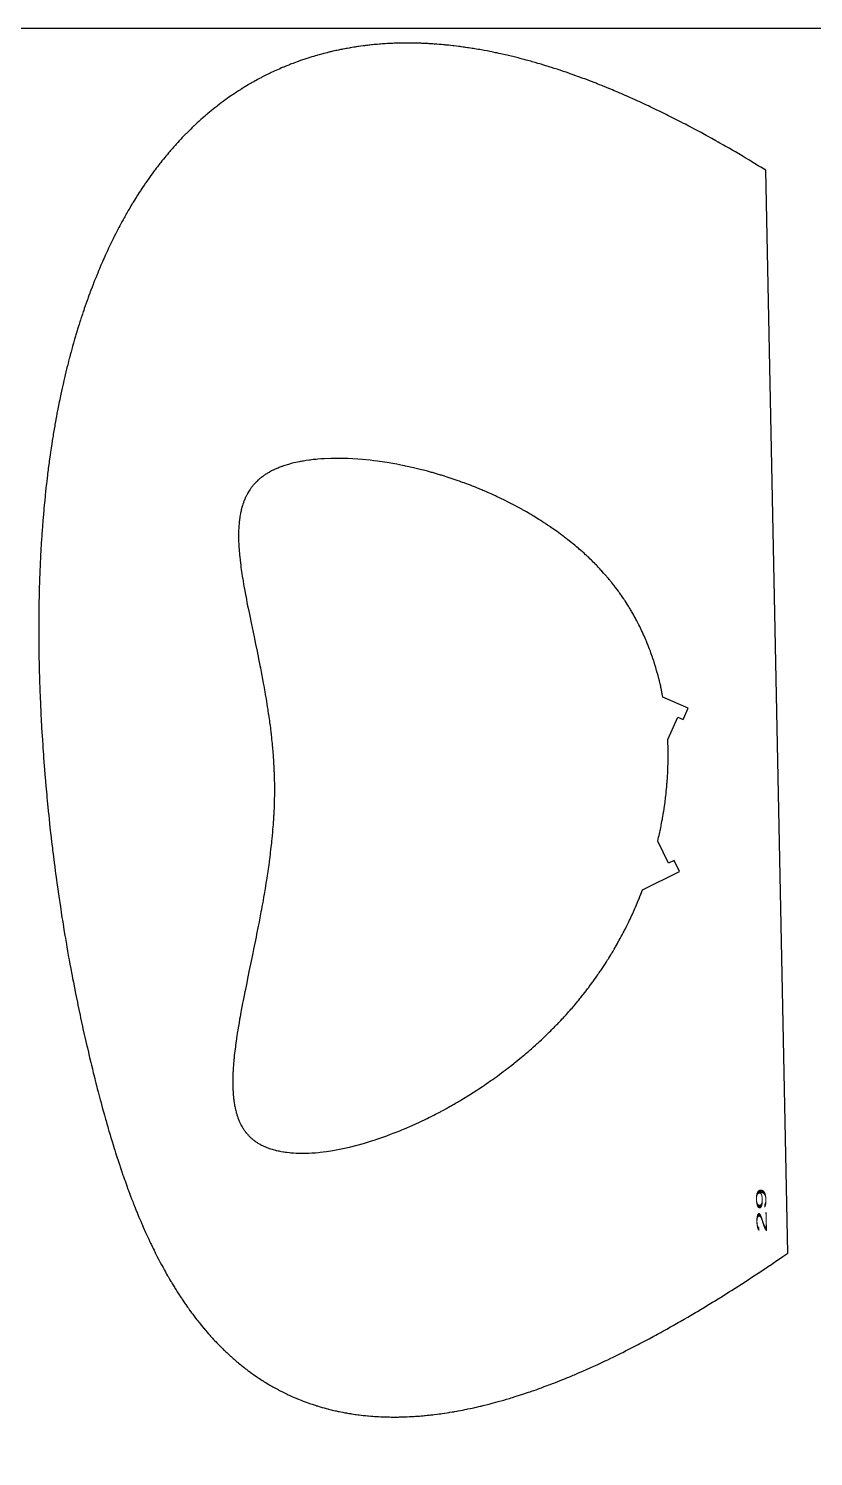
# Model space of a CAD drawing. Header units: metres. Extents: x -17 to 108, y -1 to 249.
# Drawn here: x 22.6 to 61, y 179.5 to 249.3 of the extents above; entities that cross this region are included whole.
import ezdxf

# ---------------------------------------------------------------- set-up
doc = ezdxf.new("R2010")
doc.units = ezdxf.units.M
doc.header["$MEASUREMENT"] = 0
doc.layers.add('1', color=7, linetype='Continuous', lineweight=0)
doc.styles.add('Style-ENGINEERING', font='ENGINEERING.shx')

msp = doc.modelspace()

# ---------------------------------------------------------------- linework, layer by layer
at = {"flags": 128}
for points in [[(108.224052, -0.654702), (108.224052, 249.345298), (-16.775948, 249.345298), (-16.775948, -0.654702), (108.224052, -0.654702)], [(58.657218, 242.414479), (58.494466, 242.515054), (58.413007, 242.565159), (58.290713, 242.640087), (58.107034, 242.751959), (57.923065, 242.863201), (57.830972, 242.918583), (57.646565, 243.028866), (57.55425, 243.083765), (57.415638, 243.165809), (57.251138, 243.262568), (57.168798, 243.310751), (57.045175, 243.382779), (56.859484, 243.490261), (56.673482, 243.597064), (56.580364, 243.650208), (56.414624, 243.744261), (56.331659, 243.79108), (56.207093, 243.86105), (56.019973, 243.965413), (55.832525, 244.06906), (55.738677, 244.120613), (55.571629, 244.211811), (55.488006, 244.257192), (55.362444, 244.324989), (55.173816, 244.426059), (54.98484, 244.526373), (54.890221, 244.576243), (54.72179, 244.664422), (54.637469, 244.708281), (54.510854, 244.773779), (54.320628, 244.871362), (54.130034, 244.968142), (54.034597, 245.016228), (53.864699, 245.101206), (53.779638, 245.143449), (53.651904, 245.206505), (53.523999, 245.269186), (53.459981, 245.300384), (53.331814, 245.362496), (53.267665, 245.393408), (53.171359, 245.439595), (52.9999, 245.521166), (52.914051, 245.561689), (52.785125, 245.622144), (52.656016, 245.682198), (52.591392, 245.712074), (52.462005, 245.771521), (52.397241, 245.801091), (52.300006, 245.845252), (52.12688, 245.923183), (52.040188, 245.961868), (51.909989, 246.019543), (51.779593, 246.076788), (51.71432, 246.105249), (51.583626, 246.161842), (51.518203, 246.189975), (51.419974, 246.231966), (51.24506, 246.305996), (51.157465, 246.34271), (51.025899, 246.397401), (50.894121, 246.45163), (50.828152, 246.478571), (50.696053, 246.532099), (50.629923, 246.558686), (50.530624, 246.598343), (50.412776, 246.644993), (50.353787, 246.668175), (50.265219, 246.702766), (50.13218, 246.754243), (49.998913, 246.805222), (49.932193, 246.830523), (49.798579, 246.880744), (49.731683, 246.905662), (49.63123, 246.942798), (49.512, 246.986433), (49.452314, 247.008094), (49.362695, 247.040391), (49.228063, 247.08839), (49.093183, 247.135849), (49.02565, 247.159374), (48.890393, 247.206011), (48.822669, 247.229121), (48.720963, 247.263523), (48.600233, 247.303883), (48.539791, 247.323894), (48.449029, 247.353697), (48.312665, 247.397917), (48.176032, 247.441548), (48.107613, 247.463141), (47.970568, 247.505874), (47.901941, 247.527013), (47.798869, 247.558435), (47.672676, 247.596366), (47.60949, 247.615135), (47.514596, 247.643039), (47.371996, 247.684331), (47.229081, 247.724936), (47.157504, 247.744978), (47.014108, 247.784534), (46.942288, 247.804046), (46.834403, 247.832977), (46.819677, 247.836891), (46.699404, 247.868537), (46.639239, 247.884153), (46.548956, 247.907317), (46.413452, 247.941473), (46.277851, 247.974914), (46.210013, 247.991364), (46.074265, 248.02372), (46.006353, 248.039624), (45.904439, 248.063133), (45.768464, 248.09383), (45.700439, 248.108898), (45.598353, 248.131147), (45.496209, 248.152969), (45.445115, 248.163719), (45.320035, 248.189568), (45.257462, 248.202248), (45.16356, 248.220962), (45.022613, 248.248335), (44.88155, 248.274864), (44.810976, 248.287809), (44.669739, 248.313055), (44.599076, 248.325354), (44.493027, 248.343392), (44.367251, 248.364132), (44.304328, 248.374239), (44.209898, 248.389068), (44.115413, 248.403499), (44.068151, 248.410563), (43.973584, 248.424389), (43.92628, 248.431149), (43.855298, 248.441098), (43.760606, 248.454003), (43.713239, 248.460301), (43.642162, 248.469553), (43.535486, 248.482989), (43.408962, 248.498223), (43.345661, 248.505557), (43.250662, 248.516201), (43.155604, 248.526414), (43.108052, 248.531357), (43.012905, 248.540916), (42.96531, 248.545531), (42.893887, 248.552246), (42.798605, 248.560811), (42.750941, 248.564926), (42.679417, 248.570887), (42.572065, 248.579352), (42.444731, 248.588637), (42.381023, 248.592973), (42.285408, 248.599091), (42.189729, 248.604741), (42.141866, 248.607389), (42.046091, 248.612331), (41.998179, 248.614624), (41.926281, 248.617837), (41.830359, 248.6217), (41.782374, 248.62345), (41.710364, 248.625846), (41.60228, 248.628922), (41.476074, 248.631718), (41.412927, 248.632793), (41.318151, 248.633999), (41.223307, 248.634713), (41.17586, 248.634884), (41.080915, 248.634852), (41.033416, 248.634648), (40.962135, 248.634106), (40.946856, 248.633953), (40.842296, 248.632551), (40.790062, 248.63162), (40.711769, 248.629933), (40.594459, 248.626752), (40.477305, 248.622785), (40.418787, 248.620507), (40.30187, 248.615357), (40.24347, 248.612485), (40.155945, 248.607805), (40.039384, 248.600867), (39.981164, 248.597099), (39.893908, 248.591071), (39.806742, 248.584591), (39.763192, 248.581181), (39.647172, 248.571534), (39.589222, 248.566407), (39.502374, 248.558336), (39.415616, 248.549808), (39.372272, 248.545372), (39.285652, 248.536156), (39.242376, 248.531375), (39.177506, 248.523987), (39.082973, 248.512744), (39.035748, 248.506915), (38.964963, 248.497911), (38.858902, 248.483819), (38.752982, 248.46902), (38.700075, 248.461356), (38.700075, 248.461356), (38.61654, 248.448882), (38.574806, 248.442479), (38.512247, 248.432667), (38.418502, 248.417478), (38.324869, 248.401724), (38.278095, 248.393635), (38.184632, 248.377031), (38.137943, 248.368515), (38.067963, 248.355475), (37.974756, 248.337588), (37.928195, 248.328429), (37.858408, 248.314423), (37.753847, 248.292806), (37.671335, 248.275211), (37.630113, 248.266241), (37.568323, 248.252573), (37.475734, 248.231586), (37.383262, 248.210015), (37.337069, 248.199011), (37.244772, 248.176563), (37.198667, 248.165118), (37.129565, 248.147675), (37.037533, 248.1239), (36.991561, 248.111791), (36.922658, 248.093349), (36.81943, 248.065057), (36.737973, 248.042168), (36.69728, 248.030546), (36.636286, 248.01289), (36.544894, 247.985904), (36.453622, 247.958313), (36.408032, 247.94429), (36.316943, 247.915786), (36.271444, 247.901304), (36.203253, 247.879295), (36.112439, 247.849411), (36.067078, 247.834238), (35.999094, 247.811188), (35.897249, 247.775958), (35.789917, 247.737915), (35.736317, 247.718562), (35.656, 247.689116), (35.575783, 247.659169), (35.535712, 247.644007), (35.455646, 247.613305), (35.415651, 247.597764), (35.355706, 247.574214), (35.275868, 247.542369), (35.235988, 247.526254), (35.176215, 247.501842), (35.086665, 247.464682), (35.072538, 247.458755), (35.012993, 247.433579), (34.973387, 247.416657), (34.894389, 247.382485), (34.854997, 247.365235), (34.77643, 247.330407), (34.698148, 247.295144), (34.646119, 247.271393), (34.611503, 247.255451), (34.54244, 247.223312), (34.469081, 247.18868), (34.420316, 247.165377), (34.323126, 247.118254), (34.2747, 247.094434), (34.178187, 247.046278), (34.082124, 246.997436), (34.018331, 246.964495), (33.975914, 246.942365), (33.891344, 246.8977), (33.836037, 246.868095), (33.799251, 246.84823), (33.72588, 246.808191), (33.689296, 246.788018), (33.61633, 246.747362), (33.543633, 246.706295), (33.495318, 246.67869), (33.399046, 246.622932), (33.363067, 246.601835), (33.291311, 246.559336), (33.219822, 246.516427), (33.172311, 246.487595), (33.077646, 246.429388), (33.006959, 246.385258), (32.959982, 246.355612), (32.866383, 246.29578), (32.819761, 246.265593), (32.726871, 246.204681), (32.634451, 246.143049), (32.5731, 246.101563), (32.532315, 246.073729), (32.451024, 246.017636), (32.382874, 245.969975), (32.337587, 245.937979), (32.247362, 245.873455), (32.202424, 245.840927), (32.112895, 245.77534), (32.023831, 245.709046), (31.964711, 245.664458), (31.925413, 245.634559), (31.847089, 245.574344), (31.803192, 245.540228), (31.715743, 245.471471), (31.628754, 245.402012), (31.571016, 245.355317), (31.532638, 245.324015), (31.456152, 245.260997), (31.370537, 245.189443), (31.313715, 245.141354), (31.275945, 245.109123), (31.200676, 245.044249), (31.144461, 244.995234), (31.107096, 244.962387), (31.032634, 244.896282), (30.995538, 244.863025), (30.921613, 244.796101), (30.848046, 244.728634), (30.799199, 244.683354), (30.766722, 244.653033), (30.701979, 244.592069), (30.690872, 244.58154), (30.639192, 244.532282), (30.604885, 244.499335), (30.536618, 244.433181), (30.502658, 244.399975), (30.435082, 244.333309), (30.367962, 244.266303), (30.323466, 244.221446), (30.293914, 244.191459), (30.235074, 244.131287), (30.197434, 244.092468), (30.122588, 244.014506), (30.048316, 243.936118), (29.999118, 243.883624), (29.966459, 243.848524), (29.901475, 243.778076), (29.828897, 243.69843), (29.780821, 243.645102), (29.748906, 243.609449), (29.685404, 243.537901), (29.638061, 243.484029), (29.606633, 243.448014), (29.5441, 243.375746), (29.512993, 243.339493), (29.451097, 243.266751), (29.389622, 243.193696), (29.348871, 243.14482), (29.321807, 243.11216), (29.267924, 243.046656), (29.200195, 242.963406), (29.155331, 242.907692), (29.125549, 242.870455), (29.066289, 242.795754), (29.022109, 242.739532), (28.992782, 242.701957), (28.934426, 242.626584), (28.905398, 242.588787), (28.847638, 242.512972), (28.790272, 242.436865), (28.752245, 242.385964), (28.676711, 242.283779), (28.645051, 242.240517), (28.582095, 242.153721), (28.519623, 242.066565), (28.478242, 242.008263), (28.450773, 241.969308), (28.396117, 241.891186), (28.335076, 241.802968), (28.294644, 241.743961), (28.267805, 241.704537), (28.214403, 241.625484), (28.174592, 241.566016), (28.148166, 241.526285), (28.095585, 241.446622), (28.069431, 241.406689), (28.017392, 241.326624), (27.965711, 241.246292), (27.931455, 241.192591), (27.863414, 241.084838), (27.834897, 241.03924), (27.778194, 240.947798), (27.721932, 240.856029), (27.684666, 240.79467), (27.65993, 240.753684), (27.610715, 240.671521), (27.54806, 240.565719), (27.5066, 240.494954), (27.479097, 240.447676), (27.424417, 240.352877), (27.383691, 240.281566), (27.356676, 240.233925), (27.302967, 240.138405), (27.276272, 240.090525), (27.223202, 239.994529), (27.170554, 239.898218), (27.135688, 239.833837), (27.112547, 239.79084), (27.066512, 239.704662), (27.066512, 239.704662), (27.059359, 239.691194), (27.016634, 239.610315), (26.988338, 239.556333), (26.932191, 239.448222), (26.904339, 239.394094), (26.849071, 239.285691), (26.79438, 239.177097), (26.758237, 239.104595), (26.734282, 239.056214), (26.686704, 238.959342), (26.639566, 238.862324), (26.608383, 238.797565), (26.546593, 238.667856), (26.515984, 238.602907), (26.455331, 238.47282), (26.395422, 238.342487), (26.355892, 238.255462), (26.329719, 238.197386), (26.277801, 238.081092), (26.256068, 238.031974), (26.212901, 237.933638), (26.170132, 237.835171), (26.141838, 237.769453), (26.085769, 237.637846), (26.064921, 237.588434), (26.023512, 237.489516), (25.982485, 237.39047), (25.955345, 237.32437), (25.901568, 237.192002), (25.861673, 237.092581), (25.835283, 237.026232), (25.782997, 236.89337), (25.757099, 236.826857), (25.70579, 236.693671), (25.655126, 236.56027), (25.621705, 236.471219), (25.599581, 236.411799), (25.555708, 236.292836), (25.519076, 236.192332), (25.494849, 236.125265), (25.44686, 235.990977), (25.423097, 235.923757), (25.37603, 235.789163), (25.32957, 235.654368), (25.298932, 235.564393), (25.278655, 235.504361), (25.238454, 235.384179), (25.204898, 235.282655), (25.182712, 235.214911), (25.138779, 235.079277), (25.117031, 235.011388), (25.073969, 234.875466), (25.031482, 234.739352), (25.003474, 234.648505), (24.984942, 234.587894), (24.948212, 234.46656), (24.917567, 234.364071), (24.89731, 234.295687), (24.857214, 234.15878), (24.837372, 234.090259), (24.7981, 233.953079), (24.759372, 233.815718), (24.733854, 233.724045), (24.716975, 233.662885), (24.683533, 233.540461), (24.64181, 233.385318), (24.614366, 233.281767), (24.596233, 233.212678), (24.56036, 233.07437), (24.533795, 232.970527), (24.516247, 232.901244), (24.481534, 232.762552), (24.46437, 232.693142), (24.430421, 232.554196), (24.396976, 232.415083), (24.374958, 232.322248), (24.360402, 232.260318), (24.331584, 232.13636), (24.307571, 232.03167), (24.291716, 231.961825), (24.260372, 231.822015), (24.244881, 231.75205), (24.214263, 231.611999), (24.184125, 231.471789), (24.164298, 231.378227), (24.125275, 231.190895), (24.106376, 231.09859), (24.069182, 230.913781), (24.032789, 230.728706), (24.008969, 230.605176), (23.993284, 230.522759), (23.962383, 230.357769), (23.956863, 230.327917), (23.935592, 230.211798), (23.921586, 230.134363), (23.893994, 229.979441), (23.880405, 229.901953), (23.853641, 229.746926), (23.827424, 229.591829), (23.810247, 229.488392), (23.798929, 229.419418), (23.77661, 229.281428), (23.762486, 229.192692), (23.734755, 229.015154), (23.707711, 228.837528), (23.690059, 228.719063), (23.678459, 228.640064), (23.655656, 228.482017), (23.630632, 228.304134), (23.614318, 228.185498), (23.603603, 228.106387), (23.582561, 227.948115), (23.567115, 227.829368), (23.556977, 227.750184), (23.53708, 227.591766), (23.52732, 227.512533), (23.508174, 227.354019), (23.489522, 227.195443), (23.47736, 227.089691), (23.453685, 226.878103), (23.432003, 226.677159), (23.417973, 226.543143), (23.408806, 226.453775), (23.39092, 226.274981), (23.377892, 226.140837), (23.369389, 226.051384), (23.352821, 225.872422), (23.344754, 225.782913), (23.329049, 225.603841), (23.313913, 225.424696), (23.304135, 225.305225), (23.297754, 225.225561), (23.285322, 225.06619), (23.280717, 225.005665), (23.264367, 224.783738), (23.253935, 224.635787), (23.247185, 224.537153), (23.234177, 224.339887), (23.224845, 224.191938), (23.218825, 224.093305), (23.207262, 223.89604), (23.201718, 223.797409), (23.191099, 223.600145), (23.181101, 223.402883), (23.174777, 223.271375), (23.170711, 223.183703), (23.162938, 223.00836), (23.158403, 222.900763), (23.149863, 222.68557), (23.142025, 222.470378), (23.137185, 222.326917), (23.134128, 222.231277), (23.128419, 222.039997), (23.125443, 221.932402), (23.119996, 221.717212), (23.115214, 221.502024), (23.112392, 221.358565), (23.110672, 221.262927), (23.107617, 221.071649), (23.105436, 220.91026), (23.104181, 220.802667), (23.102146, 220.587482), (23.101364, 220.479889), (23.100269, 220.264705), (23.099792, 220.049522), (23.099813, 219.906067), (23.099977, 219.81043), (23.100663, 219.619158), (23.101256, 219.511567), (23.102888, 219.296386), (23.105108, 219.081206), (23.106912, 218.937753), (23.108257, 218.842118), (23.111289, 218.650848), (23.113192, 218.543259), (23.117425, 218.328081), (23.12222, 218.112904), (23.125727, 217.969453), (23.128202, 217.873819), (23.133479, 217.682552), (23.136638, 217.574964), (23.143364, 217.35979), (23.150632, 217.144616), (23.155776, 217.001167), (23.159337, 216.905534), (23.166776, 216.714269), (23.171144, 216.606683), (23.180275, 216.391511), (23.18993, 216.17634), (23.196657, 216.032893), (23.20127, 215.937261), (23.210801, 215.745998), (23.219159, 215.58462), (23.224892, 215.477035), (23.23674, 215.261865), (23.242855, 215.154281), (23.255465, 214.939113), (23.268581, 214.723946), (23.268581, 214.723946), (23.277605, 214.580502), (23.296319, 214.293618), (23.307234, 214.132271), (23.314665, 214.024734), (23.329892, 213.809723), (23.33769, 213.70225), (23.35365, 213.487369), (23.370096, 213.272573), (23.38133, 213.129423), (23.40444, 212.843237), (23.413327, 212.735955), (23.431462, 212.521457), (23.450075, 212.307042), (23.462751, 212.164146), (23.488738, 211.878466), (23.503729, 211.717837), (23.513872, 211.610777), (23.534515, 211.39672), (23.545015, 211.289723), (23.566373, 211.075792), (23.588207, 210.861944), (23.603028, 210.719426), (23.633303, 210.434501), (23.664424, 210.149725), (23.680302, 210.007393), (23.704517, 209.793964), (23.729209, 209.58062), (23.741734, 209.473979), (23.767144, 209.260762), (23.780028, 209.154184), (23.799579, 208.994358), (23.835003, 208.710339), (23.853035, 208.568386), (23.880487, 208.355528), (23.908422, 208.142754), (23.922572, 208.0364), (23.951237, 207.823755), (23.965752, 207.717465), (23.987754, 207.55807), (24.027548, 207.274821), (24.047773, 207.133254), (24.078518, 206.920975), (24.109754, 206.708783), (24.125556, 206.602719), (24.15753, 206.390657), (24.173701, 206.284658), (24.198188, 206.125701), (24.237449, 205.874608), (24.257339, 205.749108), (24.287499, 205.560914), (24.333469, 205.278752), (24.380316, 204.996744), (24.404068, 204.855798), (24.452231, 204.574023), (24.476642, 204.433193), (24.51367, 204.22202), (24.563809, 203.940592), (24.589209, 203.799936), (24.62772, 203.589025), (24.666725, 203.378201), (24.686414, 203.272821), (24.733577, 203.02312), (24.75742, 202.898315), (24.793509, 202.711165), (24.848377, 202.43057), (24.904125, 202.150129), (24.932329, 202.009967), (24.989397, 201.729759), (25.018261, 201.589713), (25.06197, 201.379717), (25.121019, 201.099857), (25.150874, 200.959986), (25.196068, 200.750251), (25.241758, 200.540603), (25.264788, 200.435812), (25.326808, 200.156476), (25.358148, 200.016866), (25.405571, 199.807524), (25.45349, 199.598268), (25.477634, 199.493673), (25.526296, 199.284549), (25.550812, 199.180019), (25.587818, 199.023266), (25.646869, 198.775657), (25.676663, 198.651901), (25.721702, 198.466326), (25.767169, 198.280828), (25.790068, 198.188107), (25.836204, 198.002726), (25.859445, 197.910066), (25.894527, 197.771115), (25.941723, 197.58592), (25.965505, 197.493356), (26.001413, 197.35455), (26.055814, 197.146436), (26.104729, 196.961544), (26.129387, 196.869134), (26.166632, 196.730563), (26.223091, 196.522811), (26.280279, 196.315188), (26.309152, 196.211426), (26.363125, 196.019362), (26.390362, 195.923374), (26.431538, 195.779448), (26.473103, 195.635592), (26.494035, 195.563689), (26.536201, 195.419938), (26.557438, 195.34809), (26.589488, 195.240351), (26.632589, 195.096765), (26.6543, 195.025), (26.687069, 194.917388), (26.736686, 194.756052), (26.790209, 194.584159), (26.817196, 194.498324), (26.857963, 194.369712), (26.919767, 194.177116), (26.982373, 193.984916), (27.013981, 193.888968), (27.059293, 193.752684), (27.082108, 193.684621), (27.116531, 193.582626), (27.168625, 193.42986), (27.221278, 193.277371), (27.247817, 193.201231), (27.295352, 193.066048), (27.319292, 192.998541), (27.355421, 192.897389), (27.410112, 192.745908), (27.465411, 192.594727), (27.493293, 192.519251), (27.537671, 192.400138), (27.560008, 192.340655), (27.593702, 192.251523), (27.64467, 192.118037), (27.696158, 191.984807), (27.7221, 191.91829), (27.774385, 191.785455), (27.80073, 191.719138), (27.840505, 191.619789), (27.888049, 191.502241), (27.911987, 191.443549), (27.948104, 191.355616), (28.002759, 191.223952), (28.057996, 191.092576), (28.085837, 191.026998), (28.141967, 190.896064), (28.17026, 190.83071), (28.212986, 190.73282), (28.264077, 190.617026), (28.289809, 190.559221), (28.328642, 190.47263), (28.387427, 190.343009), (28.446867, 190.213711), (28.476835, 190.149185), (28.537276, 190.020382), (28.567752, 189.956107), (28.613787, 189.859853), (28.668855, 189.746025), (28.696598, 189.689215), (28.738477, 189.60413), (28.801897, 189.4768), (28.86605, 189.349833), (28.898406, 189.286487), (28.963683, 189.160075), (28.996608, 189.097011), (29.046358, 189.002594), (29.10589, 188.890973), (29.135891, 188.835279), (29.181189, 188.751885), (29.226847, 188.668668), (29.249812, 188.627127), (29.296019, 188.544182), (29.319261, 188.502778), (29.354299, 188.440759), (29.401347, 188.358229), (29.425013, 188.317035), (29.460692, 188.255332), (29.514618, 188.16298), (29.562968, 188.081095), (29.587292, 188.040225), (29.623964, 187.979014), (29.679396, 187.887406), (29.735346, 187.796054), (29.763516, 187.750475), (29.813923, 187.669607), (29.839285, 187.62925), (29.877526, 187.568815), (29.935341, 187.478385), (29.993707, 187.388228), (30.023098, 187.343252), (30.075697, 187.263467), (30.102165, 187.223658), (30.14208, 187.16405), (30.202435, 187.074876), (30.263378, 186.985993), (30.294072, 186.941662), (30.349012, 186.863034), (30.349012, 186.863034), (30.376661, 186.823809), (30.418363, 186.765085), (30.481433, 186.677253), (30.545131, 186.589733), (30.57722, 186.54609), (30.634663, 186.468701), (30.663578, 186.430101), (30.707193, 186.372323), (30.773171, 186.285929), (30.839824, 186.199869), (30.873407, 186.156966), (30.929763, 186.085651), (30.958124, 186.050083), (31.000893, 185.996846), (31.065571, 185.917249), (31.130884, 185.837967), (31.163782, 185.798447), (31.173682, 185.786607), (31.238482, 185.709723), (31.271051, 185.671477), (31.320118, 185.614352), (31.394202, 185.529219), (31.468869, 185.444757), (31.506424, 185.402779), (31.564258, 185.338782), (31.593306, 185.306934), (31.637042, 185.259351), (31.70302, 185.188402), (31.769446, 185.11797), (31.80283, 185.082948), (31.869937, 185.013295), (31.903662, 184.978665), (31.954466, 184.926968), (32.022608, 184.858502), (32.056854, 184.824469), (32.108442, 184.773671), (32.160294, 184.723175), (32.186319, 184.698042), (32.256046, 184.631392), (32.291088, 184.598272), (32.343876, 184.548849), (32.396934, 184.499736), (32.423565, 184.475297), (32.477031, 184.426652), (32.503867, 184.402448), (32.54425, 184.366289), (32.616425, 184.302445), (32.652697, 184.270736), (32.707338, 184.223438), (32.762259, 184.176461), (32.789825, 184.153093), (32.845169, 184.106601), (32.872948, 184.083477), (32.914749, 184.048944), (32.981132, 183.994749), (33.014475, 183.967824), (33.06468, 183.927656), (33.140416, 183.867896), (33.216672, 183.80873), (33.254995, 183.779372), (33.332036, 183.721107), (33.370754, 183.692202), (33.42908, 183.649128), (33.507314, 183.592232), (33.546633, 183.564014), (33.605862, 183.521977), (33.665397, 183.48029), (33.695278, 183.459577), (33.768646, 183.409318), (33.805503, 183.384386), (33.861005, 183.347237), (33.94475, 183.292078), (34.029089, 183.237598), (34.071482, 183.210615), (34.128241, 183.174905), (34.15672, 183.157165), (34.199566, 183.1307), (34.26412, 183.091328), (34.277365, 183.083323), (34.349616, 183.040102), (34.397909, 183.011626), (34.43016, 182.992792), (34.494796, 182.955482), (34.543389, 182.927814), (34.57584, 182.909518), (34.640875, 182.873283), (34.673459, 182.855345), (34.73876, 182.819824), (34.804238, 182.784779), (34.847988, 182.761679), (34.935722, 182.71611), (34.98521, 182.690847), (35.018256, 182.674152), (35.084481, 182.641116), (35.117659, 182.624775), (35.184147, 182.592445), (35.250809, 182.560584), (35.295347, 182.539603), (35.384655, 182.498266), (35.418225, 182.482979), (35.485495, 182.452754), (35.552939, 182.422994), (35.597997, 182.403413), (35.688344, 182.364868), (35.756305, 182.3365), (35.801708, 182.317845), (35.892742, 182.281149), (35.938373, 182.263108), (36.029864, 182.22764), (36.121658, 182.192987), (36.183022, 182.170336), (36.224006, 182.155437), (36.306153, 182.126118), (36.34017, 182.114189), (36.408328, 182.090657), (36.476647, 182.067561), (36.522283, 182.052406), (36.613771, 182.022673), (36.682575, 182.00088), (36.728534, 181.986591), (36.820665, 181.95859), (36.866838, 181.944877), (36.959396, 181.918024), (37.052239, 181.891935), (37.114292, 181.874965), (37.15573, 181.86384), (37.238773, 181.84204), (37.271954, 181.833513), (37.33842, 181.816745), (37.405028, 181.800356), (37.449512, 181.789641), (37.538667, 181.768717), (37.605698, 181.753465), (37.650464, 181.743507), (37.740181, 181.724094), (37.785133, 181.714638), (37.875224, 181.696228), (37.965563, 181.678484), (38.025927, 181.667025), (38.06623, 181.65955), (38.146983, 181.644992), (38.154595, 181.643649), (38.192373, 181.637054), (38.26793, 181.624227), (38.343487, 181.611881), (38.393859, 181.603915), (38.494603, 181.588614), (38.570163, 181.577686), (38.620536, 181.570659), (38.721284, 181.557222), (38.771659, 181.550809), (38.872409, 181.53859), (38.973161, 181.527172), (39.040329, 181.520001), (39.085108, 181.515414), (39.174668, 181.506704), (39.228805, 181.501736), (39.337081, 181.492467), (39.445359, 181.484078), (39.517544, 181.47897), (39.565669, 181.475778), (39.661918, 181.469903), (39.716059, 181.466896), (39.824342, 181.461514), (39.932627, 181.456972), (40.004817, 181.454405), (40.052945, 181.452898), (40.1492, 181.450368), (40.257489, 181.448289), (40.329683, 181.44735), (40.377812, 181.446922), (40.474072, 181.446536), (40.546267, 181.446656), (40.594398, 181.44693), (40.69066, 181.447938), (40.738791, 181.448672), (40.835055, 181.450595), (40.93132, 181.453121), (40.995497, 181.455136), (41.038282, 181.456627), (41.123853, 181.459957), (41.232154, 181.464836), (41.304356, 181.468498), (41.352491, 181.47112), (41.448761, 181.476794), (41.520965, 181.481423), (41.569101, 181.484687), (41.665374, 181.491638), (41.71351, 181.495323), (41.809785, 181.503112), (41.90606, 181.511453), (41.970244, 181.517319), (42.013034, 181.521364), (42.098614, 181.529775), (42.191695, 181.539407), (42.25375, 181.546106), (42.377861, 181.560166), (42.439917, 181.567525), (42.439917, 181.567525), (42.56403, 181.582895), (42.688145, 181.599126), (42.770889, 181.610422), (42.826052, 181.618161), (42.936379, 181.63414), (42.951612, 181.636398), (43.07334, 181.654892), (43.154357, 181.667642), (43.208308, 181.676326), (43.316068, 181.694134), (43.396765, 181.70787), (43.450505, 181.717207), (43.557847, 181.736307), (43.611449, 181.746069), (43.718519, 181.766009), (43.825411, 181.7865), (43.896574, 181.800463), (43.943974, 181.809905), (44.03867, 181.829105), (44.091877, 181.840088), (44.198164, 181.862448), (44.304283, 181.885326), (44.374937, 181.900862), (44.422, 181.911346), (44.516028, 181.932611), (44.621656, 181.957004), (44.691987, 181.973541), (44.738835, 181.984687), (44.832437, 182.007266), (44.902559, 182.02445), (45.042595, 182.059454), (45.182361, 182.095293), (45.27539, 182.119644), (45.337345, 182.136079), (45.461099, 182.169426), (45.565359, 182.198052), (45.634785, 182.217382), (45.77345, 182.256627), (45.842688, 182.276538), (45.98098, 182.316933), (46.119029, 182.35808), (46.210928, 182.385924), (46.272135, 182.404668), (46.39441, 182.442586), (46.497437, 182.475022), (46.56605, 182.496868), (46.703104, 182.541089), (46.771546, 182.563461), (46.908263, 182.608723), (47.044759, 182.654667), (47.135636, 182.68567), (47.196167, 182.706504), (47.317103, 182.748561), (47.419013, 182.784449), (47.486887, 182.808576), (47.62248, 182.857311), (47.6902, 182.881917), (47.825487, 182.931599), (47.960572, 182.981903), (48.050519, 183.015779), (48.110435, 183.038514), (48.230152, 183.084339), (48.331044, 183.123371), (48.398246, 183.149577), (48.532507, 183.202428), (48.599568, 183.229071), (48.733549, 183.282787), (48.867346, 183.337072), (48.956443, 183.373575), (49.015797, 183.398047), (49.134399, 183.447318), (49.23436, 183.489226), (49.300946, 183.517335), (49.433988, 183.573954), (49.500444, 183.602463), (49.633229, 183.659878), (49.765845, 183.717814), (49.854162, 183.756725), (49.913, 183.782792), (50.030577, 183.835226), (50.104915, 183.868613), (50.253438, 183.935859), (50.40176, 184.003729), (50.500531, 184.049319), (50.566329, 184.079863), (50.697812, 184.141309), (50.725526, 184.154331), (50.845496, 184.210977), (50.925361, 184.248937), (51.084819, 184.32532), (51.164413, 184.363741), (51.323334, 184.441034), (51.481905, 184.518922), (51.587427, 184.571172), (51.657691, 184.606149), (51.79802, 184.676441), (51.895016, 184.725367), (51.959611, 184.758103), (52.088635, 184.823853), (52.153065, 184.856867), (52.281764, 184.923171), (52.410249, 184.989837), (52.495788, 185.03448), (52.666589, 185.124238), (52.762504, 185.175), (52.953991, 185.277105), (53.145029, 185.379973), (53.272142, 185.448968), (53.356776, 185.495148), (53.525789, 185.587941), (53.620711, 185.640388), (53.810241, 185.745816), (53.999357, 185.851946), (54.125209, 185.923083), (54.209011, 185.970676), (54.376379, 186.066261), (54.470387, 186.120259), (54.658114, 186.228748), (54.845459, 186.337885), (54.970147, 186.410997), (55.053181, 186.459894), (55.219031, 186.558056), (55.312196, 186.613486), (55.498258, 186.724802), (55.683966, 186.836718), (55.807579, 186.911656), (55.889902, 186.961758), (56.054348, 187.062305), (56.146732, 187.119061), (56.331251, 187.232995), (56.515444, 187.347484), (56.638059, 187.424114), (56.719725, 187.475334), (56.882868, 187.578092), (56.974528, 187.636077), (57.157617, 187.75244), (57.340401, 187.869319), (57.462091, 187.947521), (57.543145, 187.999779), (57.705078, 188.104592), (57.796064, 188.16372), (57.977823, 188.282341), (58.159298, 188.401443), (58.280127, 188.481107), (58.360611, 188.534332), (58.521418, 188.641057), (58.656932, 188.731388), (58.747192, 188.791751), (58.927513, 188.912812), (59.017575, 188.973509), (59.197506, 189.095233), (59.377182, 189.217389), (59.496826, 189.299064), (59.735784, 189.462975), (58.657218, 242.414479)], [(52.632487, 207.232768), (54.432262, 208.118315), (54.167371, 208.656677), (53.898191, 208.524231), (53.368408, 209.600953), (53.414253, 209.795188), (53.436387, 209.892385), (53.457994, 209.989631), (53.4686, 210.03827), (53.489415, 210.135582), (53.499624, 210.184253), (53.51469, 210.257278), (53.534314, 210.354675), (53.543927, 210.403386), (53.558098, 210.476466), (53.578793, 210.586117), (53.596623, 210.68361), (53.605337, 210.732365), (53.61816, 210.805506), (53.636829, 210.915236), (53.654821, 211.024982), (53.663562, 211.07986), (53.678683, 211.177426), (53.686042, 211.226211), (53.696828, 211.29939), (53.712439, 211.409157), (53.727367, 211.51892), (53.734575, 211.573798), (53.748477, 211.683545), (53.75517, 211.738412), (53.764889, 211.820704), (53.775908, 211.918219), (53.781213, 211.966969), (53.788916, 212.040082), (53.799895, 212.149725), (53.810184, 212.259332), (53.815069, 212.314119), (53.82432, 212.423661), (53.828685, 212.478414), (53.834908, 212.560519), (53.842597, 212.669945), (53.84618, 212.724636), (53.851228, 212.806642), (53.858065, 212.929583), (53.862841, 213.026658), (53.865022, 213.075173), (53.868034, 213.147918), (53.871967, 213.256967), (53.875198, 213.365931), (53.87655, 213.42038), (53.878725, 213.529207), (53.879548, 213.583584), (53.880451, 213.665104), (53.881038, 213.773706), (53.881066, 213.827967), (53.880775, 213.909306), (53.880086, 213.990582), (53.879591, 214.031195), (53.877784, 214.139414), (53.876613, 214.193477), (53.874524, 214.274512), (53.872032, 214.355475), (53.870636, 214.395928), (53.867543, 214.476777), (53.865845, 214.517172), (53.863109, 214.577728), (54.347389, 215.675669), (54.621874, 215.554599), (54.864014, 216.103569), (53.62542, 216.649888), (53.578983, 216.888586), (53.554289, 217.007446), (53.528609, 217.12597), (53.515399, 217.185103), (53.488237, 217.30311), (53.474284, 217.361981), (53.452891, 217.450119), (53.423497, 217.567319), (53.408428, 217.62578), (53.385357, 217.713296), (53.361726, 217.800599), (53.349699, 217.844169), (53.316943, 217.960089), (53.300189, 218.017902), (53.27459, 218.104433), (53.248426, 218.190737), (53.235133, 218.233803), (53.208122, 218.31976), (53.194404, 218.362651), (53.173562, 218.426876), (53.135723, 218.540721), (53.116424, 218.597482), (53.087003, 218.682419), (53.057013, 218.767108), (53.041805, 218.809358), (53.01096, 218.893669), (52.995323, 218.935729), (52.9716, 218.998698), (52.93947, 219.082429), (52.92319, 219.124196), (52.898501, 219.186723), (52.860864, 219.280232), (52.815314, 219.390614), (52.792156, 219.445623), (52.756939, 219.527906), (52.721145, 219.60991), (52.703032, 219.650806), (52.666372, 219.732385), (52.647825, 219.773067), (52.619734, 219.833955), (52.581771, 219.914884), (52.562572, 219.955239), (52.533502, 220.015632), (52.489283, 220.105908), (52.449359, 220.185833), (52.429179, 220.225681), (52.398635, 220.285311), (52.352204, 220.37443), (52.305033, 220.463155), (52.281169, 220.507368), (52.223864, 220.611768), (52.19482, 220.663755), (52.150765, 220.741465), (52.106122, 220.81885), (52.08358, 220.857419), (52.038054, 220.934309), (52.01507, 220.972629), (51.980316, 221.029952), (51.933462, 221.106087), (51.909813, 221.144028), (51.874062, 221.200777), (51.81981, 221.285538), (51.770956, 221.360511), (51.746307, 221.397866), (51.709053, 221.453734), (51.652546, 221.537161), (51.595284, 221.620134), (51.56637, 221.66145), (51.514501, 221.734615), (51.488343, 221.77106), (51.448824, 221.825555), (51.388915, 221.906908), (51.328247, 221.987787), (51.297628, 222.028047), (51.235819, 222.108208), (51.204629, 222.148108), (51.157488, 222.207729), (51.103831, 222.274609), (51.06776, 222.319001), (51.04358, 222.348509), (50.994903, 222.407318), (50.95812, 222.451243), (50.933468, 222.48044), (50.883854, 222.538625), (50.858892, 222.567613), (50.808662, 222.625381), (50.758027, 222.682872), (50.724046, 222.721044), (50.655553, 222.797018), (50.616716, 222.839536), (50.590702, 222.867794), (50.538382, 222.924101), (50.512076, 222.95215), (50.459176, 223.008039), (50.405894, 223.063648), (50.370162, 223.100565), (50.298198, 223.174028), (50.271041, 223.201448), (50.21645, 223.256078), (50.161493, 223.310427), (50.124654, 223.346505), (50.050495, 223.418285), (49.994461, 223.471793), (49.95691, 223.507309), (49.881341, 223.577966), (49.843326, 223.613106), (49.766841, 223.683012), (49.689756, 223.752417), (49.533816, 223.889721), (49.48954, 223.927976), (49.459923, 223.953391), (49.400449, 224.004008), (49.370593, 224.029211), (49.310647, 224.079403), (49.25039, 224.129313), (49.210048, 224.162428), (49.128958, 224.22828), (49.098412, 224.252844), (49.037096, 224.30176), (48.975485, 224.350391), (48.93425, 224.382653), (48.851395, 224.446799), (48.788921, 224.494576), (48.747117, 224.526269), (48.663137, 224.589274), (48.620964, 224.620586), (48.536259, 224.682829), (48.451079, 224.744564), (48.279334, 224.866506), (48.279334, 224.866506), (48.181934, 224.934202), (48.116691, 224.978975), (48.073061, 225.008663), (47.985479, 225.067657), (47.919517, 225.111566), (47.875412, 225.140679), (47.786897, 225.198521), (47.742488, 225.22725), (47.653373, 225.284322), (47.56387, 225.340882), (47.38373, 225.452458), (47.315798, 225.493769), (47.270399, 225.521148), (47.179336, 225.57552), (47.133674, 225.602513), (47.042097, 225.656111), (46.950187, 225.709193), (46.765403, 225.813804), (46.719012, 225.839633), (46.626004, 225.890902), (46.532701, 225.941653), (46.345244, 226.041596), (46.251107, 226.090787), (46.062057, 226.187606), (45.872028, 226.282339), (45.489301, 226.465528), (45.435219, 226.490617), (45.326874, 226.540295), (45.218301, 226.589309), (45.145799, 226.621615), (45.097412, 226.642988), (45.000519, 226.685338), (44.891332, 226.732353), (44.81844, 226.763324), (44.769803, 226.783807), (44.67243, 226.824377), (44.599318, 226.854457), (44.55054, 226.874346), (44.452899, 226.913725), (44.404039, 226.933216), (44.306244, 226.9718), (44.208356, 227.009854), (44.012337, 227.084369), (43.901953, 227.125348), (43.828322, 227.152293), (43.779218, 227.17009), (43.680976, 227.205284), (43.607268, 227.231329), (43.558119, 227.248526), (43.4598, 227.282518), (43.410632, 227.299314), (43.312286, 227.332504), (43.213932, 227.365159), (43.017232, 227.42886), (42.943484, 227.452195), (42.894326, 227.467583), (42.796031, 227.497957), (42.746897, 227.512942), (42.648659, 227.542509), (42.55047, 227.571536), (42.35427, 227.627974), (42.305263, 227.641746), (42.20731, 227.668884), (42.109442, 227.695481), (41.913998, 227.747052), (41.816439, 227.772024), (41.621688, 227.820338), (41.427482, 227.866478), (41.040974, 227.952215), (40.992859, 227.962318), (40.896773, 227.982113), (40.800887, 228.00136), (40.609744, 228.038212), (40.514504, 228.055814), (40.324731, 228.08937), (40.135955, 228.120725), (39.76166, 228.176814), (39.668814, 228.189455), (39.484053, 228.213074), (39.300589, 228.234474), (38.937823, 228.270602), (38.230808, 228.31606), (37.887628, 228.325328), (37.552048, 228.325581), (37.387274, 228.322316), (37.064096, 228.308988), (36.905825, 228.298916), (36.749855, 228.286567), (36.672753, 228.279537), (36.52036, 228.263765), (36.445085, 228.255021), (36.370436, 228.245706), (36.333348, 228.240833), (36.186603, 228.21991), (36.114208, 228.208588), (36.042477, 228.196692), (36.006862, 228.190528), (35.936141, 228.177769), (35.901037, 228.171174), (35.848702, 228.161011), (35.576271, 228.101331), (35.444389, 228.068024), (35.315485, 228.0324), (35.252171, 228.013719), (35.127861, 227.974614), (35.066881, 227.954189), (35.006696, 227.933182), (34.976904, 227.922461), (34.859766, 227.878116), (34.802428, 227.855069), (34.745923, 227.831437), (34.717985, 227.819402), (34.662745, 227.794893), (34.635444, 227.782419), (34.594895, 227.763434), (34.489149, 227.711194), (34.437593, 227.684194), (34.386925, 227.656606), (34.361927, 227.642592), (34.312609, 227.614122), (34.28829, 227.599667), (34.252241, 227.577707), (34.204981, 227.547912), (34.181699, 227.532794), (34.147213, 227.509839), (34.113255, 227.486553), (34.096476, 227.474785), (34.059208, 227.448003), (34.034736, 227.429916), (34.018587, 227.417755), (33.986682, 227.393185), (33.963097, 227.374541), (33.947537, 227.362009), (33.916805, 227.3367), (33.901633, 227.323923), (33.871675, 227.298125), (33.842229, 227.272001), (33.822882, 227.254405), (33.784861, 227.218782), (33.763868, 227.198492), (33.75003, 227.184865), (33.722726, 227.157371), (33.70926, 227.143503), (33.6827, 227.115529), (33.656631, 227.087237), (33.639524, 227.068199), (33.605957, 227.029702), (33.593591, 227.01512), (33.569219, 226.985722), (33.545325, 226.95601), (33.52966, 226.936028), (33.49896, 226.895648), (33.476483, 226.865), (33.461757, 226.844397), (33.432923, 226.802777), (33.418813, 226.781762), (33.391202, 226.739323), (33.364399, 226.696341), (33.313186, 226.608755), (33.29935, 226.583734), (33.290264, 226.56696), (33.272421, 226.533186), (33.263662, 226.516186), (33.24647, 226.481963), (33.229708, 226.447442), (33.218771, 226.424264), (33.197464, 226.377512), (33.189668, 226.359844), (33.17439, 226.324289), (33.159528, 226.288441), (33.149851, 226.264379), (33.131044, 226.215868), (33.117416, 226.179146), (33.108556, 226.154503), (33.091371, 226.104835), (33.083045, 226.079809), (33.066922, 226.029375), (33.051497, 225.978434), (33.022713, 225.875041), (33.01762, 225.855432), (33.007717, 225.816003), (32.99819, 225.776294), (32.992046, 225.749667), (32.980253, 225.696042), (32.971837, 225.655501), (32.966429, 225.62832), (32.956094, 225.573592), (32.951167, 225.546046), (32.941785, 225.49059), (32.933029, 225.434651), (32.917368, 225.321335), (32.912121, 225.27835), (32.908811, 225.249545), (32.902637, 225.191582), (32.899771, 225.162424), (32.894476, 225.103756), (32.88976, 225.044622), (32.882032, 224.924964), (32.882032, 224.924964), (32.88045, 224.894762), (32.8777, 224.834014), (32.875495, 224.77281), (32.872694, 224.649046), (32.872084, 224.58649), (32.872407, 224.460042), (32.874741, 224.331828), (32.885215, 224.070183), (32.889506, 223.995358), (32.892685, 223.945177), (32.894944, 223.91159), (32.899794, 223.844102), (32.903717, 223.79321), (32.912288, 223.690725), (32.921802, 223.587309), (32.928658, 223.517853), (32.933452, 223.471322), (32.943568, 223.37772), (32.949562, 223.324754), (32.962192, 223.218147), (32.975657, 223.110647), (32.985087, 223.038487), (32.99157, 222.990163), (33.004999, 222.892997), (33.020827, 222.782864), (33.031791, 222.708963), (33.039279, 222.659484), (33.054676, 222.560022), (33.066583, 222.484988), (33.074688, 222.434757), (33.09129, 222.333801), (33.117139, 222.181141), (33.134978, 222.078558), (33.172037, 221.871477), (33.193649, 221.753884), (33.208349, 221.675051), (33.238417, 221.516343), (33.25377, 221.436473), (33.285079, 221.275713), (33.317146, 221.113609), (33.338915, 221.004802), (33.383319, 220.785446), (33.417313, 220.619426), (33.486825, 220.283604), (33.534114, 220.056983), (33.630356, 219.597369), (33.703459, 219.247264), (33.776843, 218.892705), (33.813498, 218.713804), (33.868273, 218.443478), (33.916615, 218.201246), (33.940618, 218.07946), (33.976368, 217.895958), (34.011759, 217.711487), (34.029302, 217.618894), (34.064048, 217.433005), (34.081237, 217.339714), (34.106769, 217.199351), (34.140306, 217.011415), (34.156842, 216.917117), (34.181335, 216.775264), (34.205434, 216.63293), (34.217327, 216.561585), (34.258723, 216.306974), (34.278868, 216.179127), (34.298621, 216.050928), (34.308346, 215.986697), (34.327481, 215.857979), (34.336887, 215.793493), (34.350788, 215.696606), (34.368923, 215.567133), (34.377815, 215.502274), (34.390927, 215.404835), (34.410074, 215.25834), (34.426549, 215.12779), (34.43459, 215.0624), (34.446398, 214.964173), (34.463528, 214.816516), (34.479937, 214.668488), (34.487864, 214.594338), (34.501488, 214.462293), (34.50807, 214.396167), (34.517651, 214.296848), (34.53135, 214.147585), (34.544219, 213.997987), (34.550336, 213.923066), (34.558154, 213.823045), (34.561916, 213.772981), (34.567375, 213.697821), (34.575139, 213.584935), (34.583671, 213.450922), (34.587659, 213.383828), (34.593289, 213.283077), (34.598488, 213.182199), (34.600924, 213.131713), (34.605465, 213.030647), (34.607567, 212.980068), (34.61051, 212.904143), (34.614032, 212.802806), (34.61562, 212.752093), (34.617783, 212.675971), (34.620526, 212.561667), (34.622455, 212.459946), (34.623236, 212.409044), (34.624178, 212.332642), (34.625065, 212.217928), (34.625312, 212.103083), (34.625193, 212.045613), (34.624709, 211.959349), (34.624183, 211.901803), (34.622652, 211.786622), (34.621648, 211.728989), (34.619171, 211.613643), (34.616077, 211.498195), (34.613675, 211.421175), (34.611924, 211.369806), (34.608071, 211.267015), (34.605698, 211.209166), (34.600516, 211.093407), (34.59476, 210.977572), (34.590608, 210.90031), (34.587702, 210.848786), (34.581563, 210.745701), (34.574141, 210.629677), (34.568896, 210.552299), (34.565268, 210.500702), (34.557701, 210.397481), (34.551759, 210.320046), (34.539197, 210.165129), (34.525751, 210.010164), (34.516309, 209.906835), (34.496304, 209.700148), (34.490414, 209.642014), (34.478297, 209.525748), (34.465736, 209.409487), (34.45712, 209.331986), (34.439322, 209.177008), (34.425489, 209.060802), (34.416042, 208.983348), (34.39662, 208.828487), (34.386651, 208.751083), (34.36621, 208.59634), (34.345119, 208.441694), (34.330709, 208.338657), (34.30108, 208.132748), (34.283956, 208.017031), (34.272363, 207.939933), (34.248766, 207.785857), (34.236768, 207.708882), (34.212386, 207.555069), (34.187509, 207.401449), (34.170661, 207.29915), (34.136363, 207.094845), (34.123303, 207.018337), (34.096875, 206.865505), (34.070057, 206.712931), (34.051972, 206.611365), (34.015338, 206.408611), (33.987484, 206.256895), (33.968747, 206.155925), (33.930902, 205.954421), (33.911807, 205.853895), (33.873307, 205.653319), (33.834439, 205.453403), (33.755817, 205.055691), (33.726099, 204.907321), (33.666411, 204.611924), (33.606538, 204.318415), (33.566612, 204.123847), (33.486979, 203.737515), (33.381895, 203.228621), (33.330113, 202.977019), (33.253754, 202.603395), (33.203913, 202.356951), (33.17936, 202.23455), (33.143035, 202.052004), (33.095631, 201.810631), (33.072406, 201.690834), (33.038209, 201.512278), (33.004831, 201.33512), (32.988466, 201.247076), (32.945945, 201.014073), (32.925325, 200.898563), (32.895241, 200.726564), (32.866221, 200.556115), (32.852127, 200.471483), (32.833781, 200.359263), (32.824805, 200.303423), (32.81159, 200.220004), (32.792347, 200.095652), (32.775839, 199.985908), (32.767802, 199.931318), (32.756022, 199.849791), (32.738988, 199.728312), (32.722736, 199.607819), (32.714911, 199.547947), (32.688762, 199.337121), (32.676697, 199.232928), (32.676697, 199.232928), (32.665325, 199.129561), (32.659905, 199.07819), (32.649605, 198.976082), (32.644729, 198.925346), (32.637765, 198.849645), (32.62914, 198.749466), (32.625116, 198.699704), (32.619445, 198.625473), (32.614219, 198.551741), (32.611776, 198.515064), (32.605817, 198.417876), (32.603147, 198.369621), (32.599532, 198.297668), (32.596393, 198.226233), (32.595004, 198.190711), (32.592592, 198.12006), (32.59157, 198.084933), (32.59027, 198.032491), (32.588656, 197.940002), (32.588189, 197.894117), (32.587918, 197.825741), (32.588168, 197.757912), (32.588491, 197.724203), (32.589536, 197.657201), (32.590261, 197.623909), (32.591602, 197.574233), (32.593869, 197.50849), (32.59521, 197.475831), (32.597483, 197.427109), (32.601487, 197.354629), (32.613879, 197.185752), (32.621635, 197.102876), (32.630455, 197.021055), (32.635268, 196.980543), (32.645711, 196.900323), (32.651345, 196.860618), (32.660317, 196.801569), (32.673264, 196.723794), (32.680164, 196.685319), (32.691052, 196.628127), (32.702592, 196.571562), (32.708608, 196.543516), (32.725465, 196.469503), (32.734339, 196.432922), (32.748215, 196.378586), (32.762774, 196.324897), (32.770312, 196.298296), (32.785908, 196.245584), (32.793968, 196.219475), (32.806387, 196.180619), (32.829453, 196.112464), (32.841463, 196.078831), (32.853794, 196.045496), (32.86008, 196.028941), (32.872896, 195.996055), (32.879426, 195.979725), (32.889375, 195.955372), (32.902927, 195.923166), (32.909827, 195.907178), (32.920332, 195.883337), (32.936441, 195.847899), (32.951117, 195.816724), (32.958581, 195.801253), (32.969936, 195.77819), (32.987328, 195.743923), (33.005152, 195.71005), (33.014227, 195.693262), (33.047383, 195.634375), (33.064484, 195.605405), (33.081937, 195.576752), (33.090796, 195.562545), (33.10878, 195.53437), (33.117905, 195.520403), (33.131761, 195.499602), (33.15055, 195.47215), (33.16008, 195.458545), (33.174545, 195.438289), (33.196626, 195.408248), (33.216642, 195.381891), (33.226788, 195.368836), (33.24218, 195.349406), (33.265659, 195.320609), (33.28961, 195.292229), (33.301764, 195.278197), (33.323664, 195.253511), (33.334755, 195.241293), (33.351571, 195.223122), (33.377196, 195.19622), (33.403305, 195.169744), (33.416543, 195.156667), (33.443385, 195.130834), (33.456991, 195.118079), (33.47763, 195.099148), (33.498548, 195.080461), (33.512648, 195.068138), (33.541215, 195.043816), (33.555683, 195.031817), (33.584982, 195.008141), (33.614767, 194.984895), (33.634891, 194.969637), (33.675777, 194.939692), (33.691328, 194.928658), (33.722786, 194.906912), (33.754714, 194.885593), (33.77626, 194.871617), (33.819973, 194.844232), (33.853298, 194.824188), (33.87577, 194.811062), (33.921324, 194.785372), (33.944403, 194.772809), (33.991164, 194.748246), (34.038721, 194.72443), (34.136195, 194.679037), (34.154818, 194.670857), (34.19239, 194.654811), (34.230394, 194.639181), (34.255969, 194.628992), (34.307685, 194.609169), (34.346967, 194.594785), (34.373388, 194.585426), (34.426786, 194.567258), (34.453762, 194.558449), (34.508262, 194.541381), (34.563488, 194.525043), (34.676088, 194.494552), (34.719043, 194.483867), (34.747899, 194.47697), (34.806131, 194.463718), (34.835506, 194.457362), (34.894769, 194.445191), (34.954711, 194.433739), (35.076603, 194.412984), (35.107489, 194.408242), (35.169752, 194.399292), (35.232661, 194.391053), (35.360395, 194.3767), (35.425205, 194.370584), (35.556677, 194.36046), (35.690571, 194.353138), (35.965403, 194.346845), (36.017952, 194.346897), (36.053159, 194.347147), (36.123989, 194.348163), (36.15961, 194.348929), (36.231259, 194.350973), (36.303447, 194.353701), (36.449407, 194.3612), (36.486222, 194.363499), (36.560236, 194.368605), (36.634757, 194.374387), (36.78529, 194.387971), (36.861289, 194.395769), (37.014714, 194.413369), (37.169998, 194.43363), (37.485918, 194.482077), (37.646443, 194.510236), (37.972345, 194.574353), (38.304344, 194.648777), (38.984853, 194.828099), (39.332471, 194.932774), (39.507927, 194.988816), (39.684405, 195.047309), (39.773011, 195.07747), (40.129713, 195.204173), (40.309334, 195.271135), (40.489727, 195.340485), (40.580197, 195.376051), (40.761645, 195.448958), (40.85261, 195.486294), (40.943726, 195.524217), (40.989339, 195.543398), (41.355437, 195.702084), (41.539192, 195.784895), (41.723344, 195.870001), (41.815551, 195.91341), (42.000194, 196.00193), (42.092615, 196.047039), (42.185094, 196.09271), (42.231353, 196.115756), (42.416496, 196.20934), (42.509121, 196.256968), (42.601772, 196.305152), (42.648105, 196.329451), (42.740782, 196.378464), (42.787124, 196.403177), (42.85664, 196.440504), (43.042006, 196.541551), (43.134672, 196.592893), (43.227317, 196.644778), (43.273629, 196.670924), (43.366229, 196.723621), (43.412516, 196.750172), (43.481925, 196.79025), (43.57443, 196.844157), (43.620662, 196.871312), (43.689984, 196.912294), (43.793899, 196.974329), (44.162584, 197.200323), (44.162584, 197.200323), (44.346364, 197.316471), (44.529695, 197.434701), (44.621175, 197.494592), (44.803728, 197.615919), (44.894787, 197.677351), (44.985692, 197.739293), (45.031085, 197.770455), (45.212236, 197.896368), (45.302548, 197.960081), (45.392674, 198.024296), (45.437665, 198.056592), (45.5275, 198.121557), (45.572342, 198.154227), (45.639508, 198.203464), (45.818027, 198.336124), (45.906952, 198.403193), (45.995645, 198.470753), (46.039902, 198.504716), (46.128233, 198.573007), (46.172306, 198.607336), (46.238295, 198.659055), (46.326055, 198.728438), (46.369835, 198.763311), (46.43538, 198.815845), (46.533407, 198.895152), (46.70679, 199.037634), (46.793041, 199.109588), (46.878989, 199.182014), (46.921847, 199.218404), (47.007328, 199.291536), (47.049949, 199.328278), (47.113728, 199.38361), (47.198479, 199.457794), (47.240728, 199.49506), (47.303944, 199.551176), (47.398402, 199.635838), (47.481991, 199.711582), (47.523651, 199.749626), (47.585971, 199.806906), (47.679062, 199.893308), (47.771677, 199.980286), (47.817803, 200.023989), (47.980804, 200.180534), (48.061706, 200.259479), (48.1422, 200.33887), (48.182291, 200.378733), (48.262158, 200.45879), (48.301933, 200.498985), (48.361393, 200.559483), (48.440292, 200.640532), (48.479576, 200.681221), (48.538294, 200.742459), (48.625895, 200.834776), (48.703276, 200.917296), (48.741792, 200.958718), (48.799347, 201.021054), (48.885178, 201.11501), (48.9704, 201.209508), (49.01278, 201.256959), (49.087734, 201.341648), (49.125024, 201.384152), (49.180723, 201.448105), (49.263733, 201.544479), (49.34609, 201.641383), (49.387019, 201.690033), (49.468376, 201.787728), (49.5088, 201.836772), (49.569115, 201.910583), (49.617378, 201.970203), (49.649413, 202.010054), (49.713147, 202.090007), (49.744845, 202.130107), (49.807904, 202.210554), (49.870512, 202.291325), (49.911999, 202.345352), (49.939546, 202.381449), (49.994372, 202.453832), (50.025054, 202.494656), (50.086078, 202.576541), (50.146647, 202.658736), (50.186774, 202.713703), (50.213412, 202.750424), (50.266419, 202.824044), (50.325621, 202.907151), (50.364834, 202.962721), (50.390863, 202.999841), (50.44265, 203.074254), (50.481252, 203.130215), (50.506873, 203.167594), (50.557843, 203.242521), (50.583191, 203.280069), (50.633614, 203.355333), (50.683672, 203.430818), (50.716841, 203.481263), (50.782692, 203.582442), (50.810277, 203.625241), (50.865099, 203.711042), (50.919456, 203.79711), (50.955436, 203.854634), (50.979307, 203.893049), (51.026772, 203.970031), (51.079729, 204.056878), (51.114773, 204.114916), (51.13802, 204.153671), (51.184236, 204.231328), (51.218655, 204.289699), (51.241484, 204.328673), (51.286864, 204.406766), (51.309415, 204.445884), (51.354236, 204.52426), (51.398683, 204.602823), (51.428107, 204.6553), (51.486456, 204.760498), (51.535169, 204.849508), (51.567381, 204.908972), (51.588737, 204.948669), (51.631168, 205.028194), (51.662744, 205.087951), (51.683677, 205.127842), (51.725259, 205.207751), (51.745909, 205.247767), (51.786923, 205.327925), (51.827559, 205.408245), (51.854438, 205.461882), (51.90769, 205.569367), (51.937347, 205.629949), (51.957, 205.670386), (51.996018, 205.751374), (52.015384, 205.791925), (52.053829, 205.873139), (52.091891, 205.954501), (52.117053, 206.008822), (52.166865, 206.117657), (52.185369, 206.158535), (52.222087, 206.240395), (52.258419, 206.322393), (52.282427, 206.377133), (52.329927, 206.48679), (52.3651, 206.569186), (52.388334, 206.624187), (52.434283, 206.734359), (52.456999, 206.789527), (52.501912, 206.900026), (52.546132, 207.010736), (52.632487, 207.232768)]]:
    msp.add_lwpolyline(points, dxfattribs=at)

# ---------------------------------------------------------------- texts
at = {"layer": '1', "style": 'Style-ENGINEERING', "width": 3}
msp.add_text('29', height=0.5, rotation=91.19867, dxfattribs=at).set_placement((58.715083, 190.441837))

doc.saveas('drawing.dxf')
